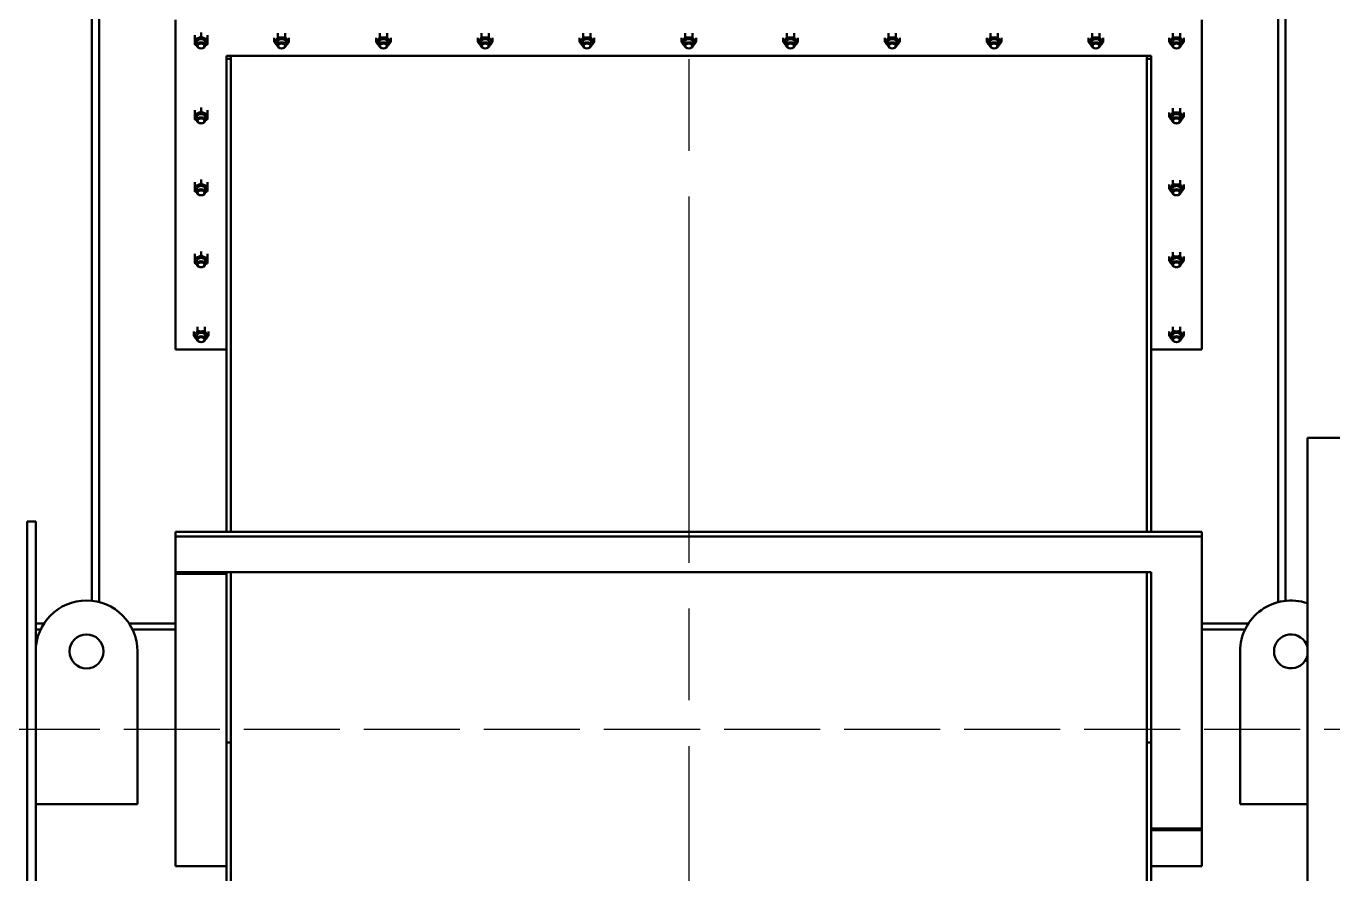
# Model space of a CAD drawing. Header units: inches. Extents: x 11 to 1621, y 11 to 1332.
# Drawn here: x 630.7 to 707.7, y 385.7 to 435.7 of the extents above; entities that cross this region are included whole.
import ezdxf

# ---------------------------------------------------------------- set-up
doc = ezdxf.new("R2010")
doc.units = ezdxf.units.IN
doc.header["$LTSCALE"] = 48
doc.header["$MEASUREMENT"] = 0
doc.linetypes.add('CHAIN', pattern=[0.7087, 0.4724, -0.0591, 0.1181, -0.0591])
doc.linetypes.add('DASHED', pattern=[0.2067, 0.1654, -0.0413])
for name, color, linetype, lineweight in [('Centerline (ANSI)', 7, 'Continuous', 25), ('Sketch Geometry (ANSI)', 7, 'Continuous', 25), ('Visible (ANSI)', 7, 'Continuous', 50)]:
    doc.layers.add(name, color=color, linetype=linetype, lineweight=lineweight)

msp = doc.modelspace()

# ---------------------------------------------------------------- linework, layer by layer
at = {"layer": 'Centerline (ANSI)', "linetype": 'CHAIN', "ltscale": 0.952448}
msp.add_line((669.752429, 620.072191), (669.752429, 289.018181), dxfattribs=at)
at = {"layer": 'Sketch Geometry (ANSI)', "linetype": 'DASHED', "ltscale": 0.713284}
msp.add_line((804.877429, 394.255235), (620.877429, 394.255235), dxfattribs=at)
at = {"layer": 'Visible (ANSI)'}
for p, q in [((634.564929, 401.836373), (634.564929, 479.13023)), ((635.002429, 401.757431), (635.002429, 479.13023)), ((704.502429, 401.757431), (704.502429, 479.13023)), ((704.939929, 401.836373), (704.939929, 479.13023)), ((639.502429, 416.656822), (639.502429, 436.102259)), ((700.002429, 436.102259), (700.002429, 416.656822)), ((641.002429, 435.347785), (641.002429, 435.112667)), ((645.535923, 435.306764), (645.535923, 435.071646)), ((645.968936, 435.306764), (645.968936, 435.071646)), ((651.535923, 435.306764), (651.535923, 435.071646)), ((651.968936, 435.306764), (651.968936, 435.071646)), ((657.535923, 435.306764), (657.535923, 435.071646)), ((657.968936, 435.306764), (657.968936, 435.071646)), ((663.535923, 435.306764), (663.535923, 435.071646)), ((663.968936, 435.306764), (663.968936, 435.071646)), ((669.535923, 435.306764), (669.535923, 435.071646)), ((669.968936, 435.306764), (669.968936, 435.071646)), ((675.535923, 435.306764), (675.535923, 435.071646)), ((675.968936, 435.306764), (675.968936, 435.071646)), ((681.535923, 435.306764), (681.535923, 435.071646)), ((681.968936, 435.306764), (681.968936, 435.071646)), ((687.535923, 435.306764), (687.535923, 435.071646)), ((687.968936, 435.306764), (687.968936, 435.071646)), ((693.535923, 435.306764), (693.535923, 435.071646)), ((693.968936, 435.306764), (693.968936, 435.071646)), ((698.285923, 435.306764), (698.285923, 435.071646)), ((698.718936, 435.306764), (698.718936, 435.071646)), ((640.627429, 435.194692), (640.627429, 434.959574)), ((640.752429, 434.782853), (640.752429, 434.588181)), ((641.252429, 434.782853), (641.252429, 434.588181)), ((641.377429, 435.194692), (641.377429, 434.959574)), ((645.319417, 435.041599), (645.319417, 434.806481)), ((645.502429, 434.782853), (645.502429, 434.588181)), ((646.002429, 434.782853), (646.002429, 434.588181)), ((646.185442, 435.041599), (646.185442, 434.806481)), ((651.319417, 435.041599), (651.319417, 434.806481)), ((651.502429, 434.782853), (651.502429, 434.588181)), ((652.002429, 434.782853), (652.002429, 434.588181)), ((652.185442, 435.041599), (652.185442, 434.806481)), ((657.319417, 435.041599), (657.319417, 434.806481)), ((657.502429, 434.782853), (657.502429, 434.588181)), ((658.002429, 434.782853), (658.002429, 434.588181)), ((658.185442, 435.041599), (658.185442, 434.806481)), ((663.319417, 435.041599), (663.319417, 434.806481)), ((663.502429, 434.782853), (663.502429, 434.588181)), ((664.002429, 434.782853), (664.002429, 434.588181)), ((664.185442, 435.041599), (664.185442, 434.806481)), ((669.319417, 435.041599), (669.319417, 434.806481)), ((669.502429, 434.782853), (669.502429, 434.588181)), ((670.002429, 434.782853), (670.002429, 434.588181)), ((670.185442, 435.041599), (670.185442, 434.806481)), ((675.319417, 435.041599), (675.319417, 434.806481)), ((675.502429, 434.782853), (675.502429, 434.588181)), ((676.002429, 434.782853), (676.002429, 434.588181)), ((676.185442, 435.041599), (676.185442, 434.806481)), ((681.319417, 435.041599), (681.319417, 434.806481)), ((681.502429, 434.782853), (681.502429, 434.588181)), ((682.002429, 434.782853), (682.002429, 434.588181)), ((682.185442, 435.041599), (682.185442, 434.806481)), ((687.319417, 435.041599), (687.319417, 434.806481)), ((687.502429, 434.782853), (687.502429, 434.588181)), ((688.002429, 434.782853), (688.002429, 434.588181)), ((688.185442, 435.041599), (688.185442, 434.806481)), ((693.319417, 435.041599), (693.319417, 434.806481)), ((693.502429, 434.782853), (693.502429, 434.588181)), ((694.002429, 434.782853), (694.002429, 434.588181)), ((694.185442, 435.041599), (694.185442, 434.806481)), ((698.069417, 435.041599), (698.069417, 434.806481)), ((698.252429, 434.782853), (698.252429, 434.588181)), ((698.752429, 434.782853), (698.752429, 434.588181)), ((698.935442, 435.041599), (698.935442, 434.806481)), ((642.502429, 433.804162), (642.502429, 433.980938)), ((642.502429, 433.980938), (697.002429, 433.980938)), ((642.752429, 433.804162), (642.502429, 433.804162)), ((642.502429, 405.902665), (642.502429, 433.804162)), ((642.752429, 405.902665), (642.752429, 433.980938)), ((696.752429, 433.980938), (642.752429, 433.980938)), ((696.752429, 405.902665), (696.752429, 433.980938)), ((697.002429, 433.804162), (696.752429, 433.804162)), ((697.002429, 433.980938), (697.002429, 433.804162)), ((697.002429, 433.804162), (697.002429, 405.902665)), ((640.627429, 430.775274), (640.627429, 430.540157)), ((641.002429, 430.928367), (641.002429, 430.69325)), ((641.377429, 430.775274), (641.377429, 430.540157)), ((698.069417, 430.622181), (698.069417, 430.387064)), ((698.285923, 430.887346), (698.285923, 430.652229)), ((698.718936, 430.887346), (698.718936, 430.652229)), ((698.935442, 430.622181), (698.935442, 430.387064)), ((640.752429, 430.363436), (640.752429, 430.168764)), ((641.252429, 430.363436), (641.252429, 430.168764)), ((698.252429, 430.363436), (698.252429, 430.168764)), ((698.752429, 430.363436), (698.752429, 430.168764)), ((640.627429, 426.532634), (640.627429, 426.297516)), ((640.752429, 426.120795), (640.752429, 425.926123)), ((641.002429, 426.685727), (641.002429, 426.450609)), ((641.252429, 426.120795), (641.252429, 425.926123)), ((641.377429, 426.532634), (641.377429, 426.297516)), ((698.069417, 426.379541), (698.069417, 426.144423)), ((698.252429, 426.120795), (698.252429, 425.926123)), ((698.285923, 426.644706), (698.285923, 426.409588)), ((698.718936, 426.644706), (698.718936, 426.409588)), ((698.752429, 426.120795), (698.752429, 425.926123)), ((698.935442, 426.379541), (698.935442, 426.144423)), ((640.627429, 422.289993), (640.627429, 422.054875)), ((641.002429, 422.443086), (641.002429, 422.207969)), ((641.377429, 422.289993), (641.377429, 422.054875)), ((698.285923, 422.402065), (698.285923, 422.166947)), ((698.718936, 422.402065), (698.718936, 422.166947)), ((640.752429, 421.878154), (640.752429, 421.683483)), ((641.252429, 421.878154), (641.252429, 421.683483)), ((698.069417, 422.1369), (698.069417, 421.901782)), ((698.252429, 421.878154), (698.252429, 421.683483)), ((698.752429, 421.878154), (698.752429, 421.683483)), ((698.935442, 422.1369), (698.935442, 421.901782)), ((640.569417, 417.717482), (640.569417, 417.482365)), ((640.785923, 417.982648), (640.785923, 417.74753)), ((641.218936, 417.982648), (641.218936, 417.74753)), ((641.435442, 417.717482), (641.435442, 417.482365)), ((698.069417, 417.717482), (698.069417, 417.482365)), ((698.285923, 417.982648), (698.285923, 417.74753)), ((698.718936, 417.982648), (698.718936, 417.74753)), ((698.935442, 417.717482), (698.935442, 417.482365)), ((640.752429, 417.458737), (640.752429, 417.264065)), ((641.252429, 417.458737), (641.252429, 417.264065)), ((698.252429, 417.458737), (698.252429, 417.264065)), ((698.752429, 417.458737), (698.752429, 417.264065)), ((642.502429, 416.656822), (639.502429, 416.656822)), ((700.002429, 416.656822), (697.002429, 416.656822)), ((706.222429, 379.33346), (706.222429, 411.451101)), ((709.222429, 411.451101), (706.222429, 411.451101)), ((630.752429, 335.920116), (630.752429, 406.505235)), ((630.752429, 406.505235), (631.252429, 406.505235)), ((631.252429, 398.852693), (631.252429, 406.505235)), ((700.002429, 405.902665), (639.502429, 405.902665)), ((639.502429, 405.902665), (639.502429, 405.637499)), ((639.502429, 403.516179), (639.502429, 405.637499)), ((639.502429, 405.637499), (700.002429, 405.637499)), ((700.002429, 405.902665), (700.002429, 405.637499)), ((700.002429, 405.637499), (700.002429, 388.401772)), ((639.502429, 403.516179), (697.002429, 403.516179)), ((639.502429, 403.427791), (639.502429, 403.516179)), ((642.502429, 403.427791), (639.502429, 403.427791)), ((639.502429, 386.192063), (639.502429, 403.427791)), ((642.502429, 403.516179), (642.502429, 403.427791)), ((642.502429, 403.339402), (642.502429, 403.427791)), ((642.502429, 393.476334), (642.502429, 403.339402)), ((642.752429, 393.726334), (642.752429, 403.516179)), ((696.752429, 393.726334), (696.752429, 403.516179)), ((697.002429, 403.516179), (697.002429, 403.339402)), ((697.002429, 403.339402), (697.002429, 393.476334)), ((631.252429, 400.505235), (631.748611, 400.505235)), ((631.252429, 400.149633), (631.547259, 400.149633)), ((631.542679, 400.140036), (631.252429, 400.140036)), ((636.756247, 400.505235), (639.502429, 400.505235)), ((636.9576, 400.149633), (639.502429, 400.149633)), ((639.502429, 400.140036), (636.96218, 400.140036)), ((700.002429, 400.505235), (702.748611, 400.505235)), ((700.002429, 400.149633), (702.547259, 400.149633)), ((702.542679, 400.140036), (700.002429, 400.140036)), ((631.252429, 396.973669), (631.252429, 398.852693)), ((637.252429, 398.852693), (637.252429, 389.852693)), ((702.252429, 389.852693), (702.252429, 398.852693)), ((631.252429, 366.951235), (631.252429, 396.973669)), ((642.752429, 393.726334), (642.752429, 393.372781)), ((696.752429, 393.726334), (696.752429, 393.372781)), ((642.752429, 393.476334), (642.502429, 393.476334)), ((642.502429, 380.444174), (642.502429, 393.476334)), ((642.752429, 380.444174), (642.752429, 393.372781)), ((697.002429, 393.476334), (696.752429, 393.476334)), ((696.752429, 380.444174), (696.752429, 393.372781)), ((697.002429, 393.476334), (697.002429, 380.444174)), ((637.252429, 389.852693), (631.252429, 389.852693)), ((706.222429, 389.852693), (702.252429, 389.852693)), ((697.002429, 388.401772), (700.002429, 388.401772)), ((700.002429, 388.313383), (697.002429, 388.313383)), ((700.002429, 388.401772), (700.002429, 388.313383)), ((700.002429, 388.313383), (700.002429, 386.192063)), ((642.502429, 386.192063), (639.502429, 386.192063)), ((700.002429, 386.192063), (697.002429, 386.192063))]:
    msp.add_line(p, q, dxfattribs=at)
msp.add_circle((634.252429, 398.852693), 1, dxfattribs=at)
for centre, radius, start, end in [((634.252429, 398.852693), 3, 0, 180), ((705.252429, 398.852693), 3, 71.13536897, 180), ((705.252429, 398.852693), 1, 14.06986775, 345.93013225)]:
    msp.add_arc(centre, radius, start, end, dxfattribs=at)
for centre, major_axis, start_param, end_param in [((641.002429, 434.782798), (-0.375, 0), 5.235987756, 6.283185307), ((641.002429, 434.782798), (-0.375, 0), 0, 0.841201784), ((641.002429, 434.782798), (0.250136, 0), 6.250227729, 9.457735539), ((641.002429, 434.782798), (-0.375, 0), 4.188790205, 5.235987756), ((641.002429, 434.782798), (0.375, 0), 0, 1.047197551), ((641.002429, 434.782798), (0.375, 0), 5.441983523, 6.283185307), ((645.752429, 434.782798), (-0.375, 0), 5.759586532, 6.806784083), ((645.752429, 434.782798), (-0.375, 0), 4.71238898, 5.759586532), ((645.752429, 434.782798), (0.375, 0), 3.665191429, 3.982794438), ((645.752429, 434.782798), (0.250136, 0), 6.250227729, 9.457735539), ((645.752429, 434.782798), (-0.375, 0), 3.665191429, 4.71238898), ((645.752429, 434.782798), (0.375, 0), 5.441983523, 5.759586532), ((645.752429, 434.782798), (0.375, 0), 5.759586532, 6.806784083), ((651.752429, 434.782798), (-0.375, 0), 5.759586532, 6.806784083), ((651.752429, 434.782798), (-0.375, 0), 4.71238898, 5.759586532), ((651.752429, 434.782798), (0.375, 0), 3.665191429, 3.982794438), ((651.752429, 434.782798), (0.250136, 0), 6.250227729, 9.457735539), ((651.752429, 434.782798), (-0.375, 0), 3.665191429, 4.71238898), ((651.752429, 434.782798), (0.375, 0), 5.441983523, 5.759586532), ((651.752429, 434.782798), (0.375, 0), 5.759586532, 6.806784083), ((657.752429, 434.782798), (-0.375, 0), 5.759586532, 6.806784083), ((657.752429, 434.782798), (-0.375, 0), 4.71238898, 5.759586532), ((657.752429, 434.782798), (0.375, 0), 3.665191429, 3.982794438), ((657.752429, 434.782798), (0.250136, 0), 6.250227729, 9.457735539), ((657.752429, 434.782798), (-0.375, 0), 3.665191429, 4.71238898), ((657.752429, 434.782798), (0.375, 0), 5.441983523, 5.759586532), ((657.752429, 434.782798), (0.375, 0), 5.759586532, 6.806784083), ((663.752429, 434.782798), (-0.375, 0), 5.759586532, 6.806784083), ((663.752429, 434.782798), (-0.375, 0), 4.71238898, 5.759586532), ((663.752429, 434.782798), (0.375, 0), 3.665191429, 3.982794438), ((663.752429, 434.782798), (0.250136, 0), 6.250227729, 9.457735539), ((663.752429, 434.782798), (-0.375, 0), 3.665191429, 4.71238898), ((663.752429, 434.782798), (0.375, 0), 5.441983523, 5.759586532), ((663.752429, 434.782798), (0.375, 0), 5.759586532, 6.806784083), ((669.752429, 434.782798), (-0.375, 0), 5.759586532, 6.806784083), ((669.752429, 434.782798), (-0.375, 0), 4.71238898, 5.759586532), ((669.752429, 434.782798), (0.375, 0), 3.665191429, 3.982794438), ((669.752429, 434.782798), (0.250136, 0), 6.250227729, 9.457735539), ((669.752429, 434.782798), (-0.375, 0), 3.665191429, 4.71238898), ((669.752429, 434.782798), (0.375, 0), 5.441983523, 5.759586532), ((669.752429, 434.782798), (0.375, 0), 5.759586532, 6.806784083), ((675.752429, 434.782798), (-0.375, 0), 5.759586532, 6.806784083), ((675.752429, 434.782798), (-0.375, 0), 4.71238898, 5.759586532), ((675.752429, 434.782798), (0.375, 0), 3.665191429, 3.982794438), ((675.752429, 434.782798), (0.250136, 0), 6.250227729, 9.457735539), ((675.752429, 434.782798), (-0.375, 0), 3.665191429, 4.71238898), ((675.752429, 434.782798), (0.375, 0), 5.441983523, 5.759586532), ((675.752429, 434.782798), (0.375, 0), 5.759586532, 6.806784083), ((681.752429, 434.782798), (-0.375, 0), 5.759586532, 6.806784083), ((681.752429, 434.782798), (-0.375, 0), 4.71238898, 5.759586532), ((681.752429, 434.782798), (0.375, 0), 3.665191429, 3.982794438), ((681.752429, 434.782798), (0.250136, 0), 6.250227729, 9.457735539), ((681.752429, 434.782798), (-0.375, 0), 3.665191429, 4.71238898), ((681.752429, 434.782798), (0.375, 0), 5.441983523, 5.759586532), ((681.752429, 434.782798), (0.375, 0), 5.759586532, 6.806784083), ((687.752429, 434.782798), (-0.375, 0), 5.759586532, 6.806784083), ((687.752429, 434.782798), (-0.375, 0), 4.71238898, 5.759586532), ((687.752429, 434.782798), (0.375, 0), 3.665191429, 3.982794438), ((687.752429, 434.782798), (0.250136, 0), 6.250227729, 9.457735539), ((687.752429, 434.782798), (-0.375, 0), 3.665191429, 4.71238898), ((687.752429, 434.782798), (0.375, 0), 5.441983523, 5.759586532), ((687.752429, 434.782798), (0.375, 0), 5.759586532, 6.806784083), ((693.752429, 434.782798), (-0.375, 0), 5.759586532, 6.806784083), ((693.752429, 434.782798), (-0.375, 0), 4.71238898, 5.759586532), ((693.752429, 434.782798), (0.375, 0), 3.665191429, 3.982794438), ((693.752429, 434.782798), (0.250136, 0), 6.250227729, 9.457735539), ((693.752429, 434.782798), (-0.375, 0), 3.665191429, 4.71238898), ((693.752429, 434.782798), (0.375, 0), 5.441983523, 5.759586532), ((693.752429, 434.782798), (0.375, 0), 5.759586532, 6.806784083), ((698.502429, 434.782798), (-0.375, 0), 5.759586532, 6.806784083), ((698.502429, 434.782798), (-0.375, 0), 4.71238898, 5.759586532), ((698.502429, 434.782798), (0.375, 0), 3.665191429, 3.982794438), ((698.502429, 434.782798), (0.250136, 0), 6.250227729, 9.457735539), ((698.502429, 434.782798), (-0.375, 0), 3.665191429, 4.71238898), ((698.502429, 434.782798), (0.375, 0), 5.441983523, 5.759586532), ((698.502429, 434.782798), (0.375, 0), 5.759586532, 6.806784083), ((641.002429, 430.36338), (-0.375, 0), 4.188790205, 5.235987756), ((698.502429, 430.36338), (-0.375, 0), 4.71238898, 5.759586532), ((698.502429, 430.36338), (-0.375, 0), 3.665191429, 4.71238898), ((641.002429, 430.36338), (-0.375, 0), 5.235987756, 6.283185307), ((641.002429, 430.36338), (-0.375, 0), 0, 0.841201784), ((641.002429, 430.36338), (0.250136, 0), 6.250227729, 9.457735539), ((641.002429, 430.36338), (0.375, 0), 0, 1.047197551), ((641.002429, 430.36338), (0.375, 0), 5.441983523, 6.283185307), ((698.502429, 430.36338), (-0.375, 0), 5.759586532, 6.806784083), ((698.502429, 430.36338), (0.375, 0), 3.665191429, 3.982794438), ((698.502429, 430.36338), (0.250136, 0), 6.250227729, 9.457735539), ((698.502429, 430.36338), (0.375, 0), 5.441983523, 5.759586532), ((698.502429, 430.36338), (0.375, 0), 5.759586532, 6.806784083), ((641.002429, 426.120739), (-0.375, 0), 5.235987756, 6.283185307), ((641.002429, 426.120739), (-0.375, 0), 0, 0.841201784), ((641.002429, 426.120739), (0.250136, 0), 6.250227729, 9.457735539), ((641.002429, 426.120739), (-0.375, 0), 4.188790205, 5.235987756), ((641.002429, 426.120739), (0.375, 0), 0, 1.047197551), ((641.002429, 426.120739), (0.375, 0), 5.441983523, 6.283185307), ((698.502429, 426.120739), (-0.375, 0), 5.759586532, 6.806784083), ((698.502429, 426.120739), (-0.375, 0), 4.71238898, 5.759586532), ((698.502429, 426.120739), (0.250136, 0), 6.250227729, 9.457735539), ((698.502429, 426.120739), (-0.375, 0), 3.665191429, 4.71238898), ((698.502429, 426.120739), (0.375, 0), 5.759586532, 6.806784083), ((698.502429, 426.120739), (0.375, 0), 3.665191429, 3.982794438), ((698.502429, 426.120739), (0.375, 0), 5.441983523, 5.759586532), ((641.002429, 421.878099), (-0.375, 0), 4.188790205, 5.235987756), ((698.502429, 421.878099), (-0.375, 0), 4.71238898, 5.759586532), ((698.502429, 421.878099), (-0.375, 0), 3.665191429, 4.71238898), ((641.002429, 421.878099), (-0.375, 0), 5.235987756, 6.283185307), ((641.002429, 421.878099), (-0.375, 0), 0, 0.841201784), ((641.002429, 421.878099), (0.250136, 0), 6.250227729, 9.457735539), ((641.002429, 421.878099), (0.375, 0), 0, 1.047197551), ((641.002429, 421.878099), (0.375, 0), 5.441983523, 6.283185307), ((698.502429, 421.878099), (-0.375, 0), 5.759586532, 6.806784083), ((698.502429, 421.878099), (0.375, 0), 3.665191429, 3.982794438), ((698.502429, 421.878099), (0.250136, 0), 6.250227729, 9.457735539), ((698.502429, 421.878099), (0.375, 0), 5.441983523, 5.759586532), ((698.502429, 421.878099), (0.375, 0), 5.759586532, 6.806784083), ((641.002429, 417.458681), (-0.375, 0), 5.759586532, 6.806784083), ((641.002429, 417.458681), (-0.375, 0), 4.71238898, 5.759586532), ((641.002429, 417.458681), (0.250136, 0), 6.250227729, 9.457735539), ((641.002429, 417.458681), (-0.375, 0), 3.665191429, 4.71238898), ((641.002429, 417.458681), (0.375, 0), 5.759586532, 6.806784083), ((698.502429, 417.458681), (-0.375, 0), 5.759586532, 6.806784083), ((698.502429, 417.458681), (-0.375, 0), 4.71238898, 5.759586532), ((698.502429, 417.458681), (0.250136, 0), 6.250227729, 9.457735539), ((698.502429, 417.458681), (-0.375, 0), 3.665191429, 4.71238898), ((698.502429, 417.458681), (0.375, 0), 5.759586532, 6.806784083), ((641.002429, 417.458681), (0.375, 0), 3.665191429, 3.982794438), ((641.002429, 417.458681), (0.375, 0), 5.441983523, 5.759586532), ((698.502429, 417.458681), (0.375, 0), 3.665191429, 3.982794438), ((698.502429, 417.458681), (0.375, 0), 5.441983523, 5.759586532)]:
    msp.add_ellipse(centre, major_axis=major_axis, ratio=0.707106781, start_param=start_param, end_param=end_param, dxfattribs=at)
for centre, major_axis in [((641.002429, 434.588181), (-0.25, 0)), ((641.002429, 434.555816), (0.202812, 0)), ((645.752429, 434.588181), (0.25, 0)), ((645.752429, 434.555816), (0.202812, 0)), ((651.752429, 434.588181), (0.25, 0)), ((651.752429, 434.555816), (0.202812, 0)), ((657.752429, 434.588181), (0.25, 0)), ((657.752429, 434.555816), (0.202812, 0)), ((663.752429, 434.588181), (0.25, 0)), ((663.752429, 434.555816), (0.202812, 0)), ((669.752429, 434.588181), (0.25, 0)), ((669.752429, 434.555816), (0.202812, 0)), ((675.752429, 434.588181), (0.25, 0)), ((675.752429, 434.555816), (0.202812, 0)), ((681.752429, 434.588181), (0.25, 0)), ((681.752429, 434.555816), (0.202812, 0)), ((687.752429, 434.588181), (0.25, 0)), ((687.752429, 434.555816), (0.202812, 0)), ((693.752429, 434.588181), (0.25, 0)), ((693.752429, 434.555816), (0.202812, 0)), ((698.502429, 434.588181), (0.25, 0)), ((698.502429, 434.555816), (0.202812, 0)), ((641.002429, 430.168764), (-0.25, 0)), ((641.002429, 430.136399), (0.202812, 0)), ((698.502429, 430.168764), (0.25, 0)), ((698.502429, 430.136399), (0.202812, 0)), ((641.002429, 425.926123), (-0.25, 0)), ((641.002429, 425.893758), (0.202812, 0)), ((698.502429, 425.926123), (0.25, 0)), ((698.502429, 425.893758), (0.202812, 0)), ((641.002429, 421.683483), (-0.25, 0)), ((641.002429, 421.651118), (0.202812, 0)), ((698.502429, 421.683483), (0.25, 0)), ((698.502429, 421.651118), (0.202812, 0)), ((641.002429, 417.264065), (0.25, 0)), ((641.002429, 417.2317), (0.202812, 0)), ((698.502429, 417.264065), (0.25, 0)), ((698.502429, 417.2317), (0.202812, 0))]:
    msp.add_ellipse(centre, major_axis=major_axis, ratio=0.707106781, dxfattribs=at)
for points, weights in [([(640.627429, 434.959574), (640.72791, 434.976912), (640.814929, 435.012437)], [1, 1.0379548493, 1]), ([(640.627429, 434.782798), (640.627429, 434.853848), (640.627429, 434.959574)], [1, 1.0379548493, 1]), ([(640.627429, 434.653388), (640.627429, 434.711747), (640.627429, 434.782798)], [1, 1.0379548493, 1]), ([(640.752614, 434.581391), (640.693952, 434.610551), (640.627429, 434.653388)], [1.01718506815, 1.02480960353, 1]), ([(640.814929, 435.012437), (640.901948, 435.047963), (641.002429, 435.112667)], [1, 1.0379548493, 1]), ([(641.002429, 435.112667), (641.10291, 435.047963), (641.189929, 435.012437)], [1, 1.0379548493, 1]), ([(641.189929, 435.012437), (641.276948, 434.976912), (641.377429, 434.959574)], [1, 1.0379548493, 1]), ([(641.377429, 434.653388), (641.310906, 434.610551), (641.252245, 434.581391)], [1, 1.02480960353, 1.01718506815]), ([(641.377429, 434.959574), (641.377429, 434.853848), (641.377429, 434.782798)], [1, 1.0379548493, 1]), ([(641.377429, 434.782798), (641.377429, 434.711747), (641.377429, 434.653388)], [1, 1.0379548493, 1]), ([(645.319417, 434.806481), (645.377429, 434.853848), (645.42767, 434.91538)], [1, 1.0379548493, 1]), ([(645.42767, 434.650215), (645.377429, 434.711747), (645.319417, 434.806481)], [1, 1.0379548493, 1]), ([(645.42767, 434.91538), (645.47791, 434.976912), (645.535923, 435.071646)], [1, 1.0379548493, 1]), ([(645.503902, 434.569019), (645.464329, 434.605317), (645.42767, 434.650215)], [1.01522733608, 1.02741347961, 1]), ([(645.535923, 435.071646), (645.651948, 435.047963), (645.752429, 435.047963)], [1, 1.0379548493, 1]), ([(645.752429, 435.047963), (645.85291, 435.047963), (645.968936, 435.071646)], [1, 1.0379548493, 1]), ([(645.968936, 435.071646), (646.026948, 434.976912), (646.077189, 434.91538)], [1, 1.0379548493, 1]), ([(646.077189, 434.650215), (646.040529, 434.605317), (646.000956, 434.569019)], [1, 1.02741347961, 1.01522733608]), ([(646.077189, 434.91538), (646.127429, 434.853848), (646.185442, 434.806481)], [1, 1.0379548493, 1]), ([(646.185442, 434.806481), (646.127429, 434.711747), (646.077189, 434.650215)], [1, 1.0379548493, 1]), ([(651.319417, 434.806481), (651.377429, 434.853848), (651.42767, 434.91538)], [1, 1.0379548493, 1]), ([(651.42767, 434.650215), (651.377429, 434.711747), (651.319417, 434.806481)], [1, 1.0379548493, 1]), ([(651.42767, 434.91538), (651.47791, 434.976912), (651.535923, 435.071646)], [1, 1.0379548493, 1]), ([(651.503902, 434.569019), (651.464329, 434.605317), (651.42767, 434.650215)], [1.01522733608, 1.02741347961, 1]), ([(651.535923, 435.071646), (651.651948, 435.047963), (651.752429, 435.047963)], [1, 1.0379548493, 1]), ([(651.752429, 435.047963), (651.85291, 435.047963), (651.968936, 435.071646)], [1, 1.0379548493, 1]), ([(651.968936, 435.071646), (652.026948, 434.976912), (652.077189, 434.91538)], [1, 1.0379548493, 1]), ([(652.077189, 434.650215), (652.040529, 434.605317), (652.000956, 434.569019)], [1, 1.02741347961, 1.01522733608]), ([(652.077189, 434.91538), (652.127429, 434.853848), (652.185442, 434.806481)], [1, 1.0379548493, 1]), ([(652.185442, 434.806481), (652.127429, 434.711747), (652.077189, 434.650215)], [1, 1.0379548493, 1]), ([(657.319417, 434.806481), (657.377429, 434.853848), (657.42767, 434.91538)], [1, 1.0379548493, 1]), ([(657.42767, 434.650215), (657.377429, 434.711747), (657.319417, 434.806481)], [1, 1.0379548493, 1]), ([(657.42767, 434.91538), (657.47791, 434.976912), (657.535923, 435.071646)], [1, 1.0379548493, 1]), ([(657.503902, 434.569019), (657.464329, 434.605317), (657.42767, 434.650215)], [1.01522733608, 1.02741347961, 1]), ([(657.535923, 435.071646), (657.651948, 435.047963), (657.752429, 435.047963)], [1, 1.0379548493, 1]), ([(657.752429, 435.047963), (657.85291, 435.047963), (657.968936, 435.071646)], [1, 1.0379548493, 1]), ([(657.968936, 435.071646), (658.026948, 434.976912), (658.077189, 434.91538)], [1, 1.0379548493, 1]), ([(658.077189, 434.650215), (658.040529, 434.605317), (658.000956, 434.569019)], [1, 1.02741347961, 1.01522733608]), ([(658.077189, 434.91538), (658.127429, 434.853848), (658.185442, 434.806481)], [1, 1.0379548493, 1]), ([(658.185442, 434.806481), (658.127429, 434.711747), (658.077189, 434.650215)], [1, 1.0379548493, 1]), ([(663.319417, 434.806481), (663.377429, 434.853848), (663.42767, 434.91538)], [1, 1.0379548493, 1]), ([(663.42767, 434.650215), (663.377429, 434.711747), (663.319417, 434.806481)], [1, 1.0379548493, 1]), ([(663.42767, 434.91538), (663.47791, 434.976912), (663.535923, 435.071646)], [1, 1.0379548493, 1]), ([(663.503902, 434.569019), (663.464329, 434.605317), (663.42767, 434.650215)], [1.01522733608, 1.02741347961, 1]), ([(663.535923, 435.071646), (663.651948, 435.047963), (663.752429, 435.047963)], [1, 1.0379548493, 1]), ([(663.752429, 435.047963), (663.85291, 435.047963), (663.968936, 435.071646)], [1, 1.0379548493, 1]), ([(663.968936, 435.071646), (664.026948, 434.976912), (664.077189, 434.91538)], [1, 1.0379548493, 1]), ([(664.077189, 434.650215), (664.040529, 434.605317), (664.000956, 434.569019)], [1, 1.02741347961, 1.01522733608]), ([(664.077189, 434.91538), (664.127429, 434.853848), (664.185442, 434.806481)], [1, 1.0379548493, 1]), ([(664.185442, 434.806481), (664.127429, 434.711747), (664.077189, 434.650215)], [1, 1.0379548493, 1]), ([(669.319417, 434.806481), (669.377429, 434.853848), (669.42767, 434.91538)], [1, 1.0379548493, 1]), ([(669.42767, 434.650215), (669.377429, 434.711747), (669.319417, 434.806481)], [1, 1.0379548493, 1]), ([(669.42767, 434.91538), (669.47791, 434.976912), (669.535923, 435.071646)], [1, 1.0379548493, 1]), ([(669.503902, 434.569019), (669.464329, 434.605317), (669.42767, 434.650215)], [1.01522733608, 1.02741347961, 1]), ([(669.535923, 435.071646), (669.651948, 435.047963), (669.752429, 435.047963)], [1, 1.0379548493, 1]), ([(669.752429, 435.047963), (669.85291, 435.047963), (669.968936, 435.071646)], [1, 1.0379548493, 1]), ([(669.968936, 435.071646), (670.026948, 434.976912), (670.077189, 434.91538)], [1, 1.0379548493, 1]), ([(670.077189, 434.650215), (670.040529, 434.605317), (670.000956, 434.569019)], [1, 1.02741347961, 1.01522733608]), ([(670.077189, 434.91538), (670.127429, 434.853848), (670.185442, 434.806481)], [1, 1.0379548493, 1]), ([(670.185442, 434.806481), (670.127429, 434.711747), (670.077189, 434.650215)], [1, 1.0379548493, 1]), ([(675.319417, 434.806481), (675.377429, 434.853848), (675.42767, 434.91538)], [1, 1.0379548493, 1]), ([(675.42767, 434.650215), (675.377429, 434.711747), (675.319417, 434.806481)], [1, 1.0379548493, 1]), ([(675.42767, 434.91538), (675.47791, 434.976912), (675.535923, 435.071646)], [1, 1.0379548493, 1]), ([(675.503902, 434.569019), (675.464329, 434.605317), (675.42767, 434.650215)], [1.01522733608, 1.02741347961, 1]), ([(675.535923, 435.071646), (675.651948, 435.047963), (675.752429, 435.047963)], [1, 1.0379548493, 1]), ([(675.752429, 435.047963), (675.85291, 435.047963), (675.968936, 435.071646)], [1, 1.0379548493, 1]), ([(675.968936, 435.071646), (676.026948, 434.976912), (676.077189, 434.91538)], [1, 1.0379548493, 1]), ([(676.077189, 434.650215), (676.040529, 434.605317), (676.000956, 434.569019)], [1, 1.02741347961, 1.01522733608]), ([(676.077189, 434.91538), (676.127429, 434.853848), (676.185442, 434.806481)], [1, 1.0379548493, 1]), ([(676.185442, 434.806481), (676.127429, 434.711747), (676.077189, 434.650215)], [1, 1.0379548493, 1]), ([(681.319417, 434.806481), (681.377429, 434.853848), (681.42767, 434.91538)], [1, 1.0379548493, 1]), ([(681.42767, 434.650215), (681.377429, 434.711747), (681.319417, 434.806481)], [1, 1.0379548493, 1]), ([(681.42767, 434.91538), (681.47791, 434.976912), (681.535923, 435.071646)], [1, 1.0379548493, 1]), ([(681.503902, 434.569019), (681.464329, 434.605317), (681.42767, 434.650215)], [1.01522733608, 1.02741347961, 1]), ([(681.535923, 435.071646), (681.651948, 435.047963), (681.752429, 435.047963)], [1, 1.0379548493, 1]), ([(681.752429, 435.047963), (681.85291, 435.047963), (681.968936, 435.071646)], [1, 1.0379548493, 1]), ([(681.968936, 435.071646), (682.026948, 434.976912), (682.077189, 434.91538)], [1, 1.0379548493, 1]), ([(682.077189, 434.650215), (682.040529, 434.605317), (682.000956, 434.569019)], [1, 1.02741347961, 1.01522733608]), ([(682.077189, 434.91538), (682.127429, 434.853848), (682.185442, 434.806481)], [1, 1.0379548493, 1]), ([(682.185442, 434.806481), (682.127429, 434.711747), (682.077189, 434.650215)], [1, 1.0379548493, 1]), ([(687.319417, 434.806481), (687.377429, 434.853848), (687.42767, 434.91538)], [1, 1.0379548493, 1]), ([(687.42767, 434.650215), (687.377429, 434.711747), (687.319417, 434.806481)], [1, 1.0379548493, 1]), ([(687.42767, 434.91538), (687.47791, 434.976912), (687.535923, 435.071646)], [1, 1.0379548493, 1]), ([(687.503902, 434.569019), (687.464329, 434.605317), (687.42767, 434.650215)], [1.01522733608, 1.02741347961, 1]), ([(687.535923, 435.071646), (687.651948, 435.047963), (687.752429, 435.047963)], [1, 1.0379548493, 1]), ([(687.752429, 435.047963), (687.85291, 435.047963), (687.968936, 435.071646)], [1, 1.0379548493, 1]), ([(687.968936, 435.071646), (688.026948, 434.976912), (688.077189, 434.91538)], [1, 1.0379548493, 1]), ([(688.077189, 434.650215), (688.040529, 434.605317), (688.000956, 434.569019)], [1, 1.02741347961, 1.01522733608]), ([(688.077189, 434.91538), (688.127429, 434.853848), (688.185442, 434.806481)], [1, 1.0379548493, 1]), ([(688.185442, 434.806481), (688.127429, 434.711747), (688.077189, 434.650215)], [1, 1.0379548493, 1]), ([(693.319417, 434.806481), (693.377429, 434.853848), (693.42767, 434.91538)], [1, 1.0379548493, 1]), ([(693.42767, 434.650215), (693.377429, 434.711747), (693.319417, 434.806481)], [1, 1.0379548493, 1]), ([(693.42767, 434.91538), (693.47791, 434.976912), (693.535923, 435.071646)], [1, 1.0379548493, 1]), ([(693.503902, 434.569019), (693.464329, 434.605317), (693.42767, 434.650215)], [1.01522733608, 1.02741347961, 1]), ([(693.535923, 435.071646), (693.651948, 435.047963), (693.752429, 435.047963)], [1, 1.0379548493, 1]), ([(693.752429, 435.047963), (693.85291, 435.047963), (693.968936, 435.071646)], [1, 1.0379548493, 1]), ([(693.968936, 435.071646), (694.026948, 434.976912), (694.077189, 434.91538)], [1, 1.0379548493, 1]), ([(694.077189, 434.650215), (694.040529, 434.605317), (694.000956, 434.569019)], [1, 1.02741347961, 1.01522733608]), ([(694.077189, 434.91538), (694.127429, 434.853848), (694.185442, 434.806481)], [1, 1.0379548493, 1]), ([(694.185442, 434.806481), (694.127429, 434.711747), (694.077189, 434.650215)], [1, 1.0379548493, 1]), ([(698.069417, 434.806481), (698.127429, 434.853848), (698.17767, 434.91538)], [1, 1.0379548493, 1]), ([(698.17767, 434.650215), (698.127429, 434.711747), (698.069417, 434.806481)], [1, 1.0379548493, 1]), ([(698.17767, 434.91538), (698.22791, 434.976912), (698.285923, 435.071646)], [1, 1.0379548493, 1]), ([(698.253902, 434.569019), (698.214329, 434.605317), (698.17767, 434.650215)], [1.01522733608, 1.02741347961, 1]), ([(698.285923, 435.071646), (698.401948, 435.047963), (698.502429, 435.047963)], [1, 1.0379548493, 1]), ([(698.502429, 435.047963), (698.60291, 435.047963), (698.718936, 435.071646)], [1, 1.0379548493, 1]), ([(698.718936, 435.071646), (698.776948, 434.976912), (698.827189, 434.91538)], [1, 1.0379548493, 1]), ([(698.827189, 434.650215), (698.790529, 434.605317), (698.750956, 434.569019)], [1, 1.02741347961, 1.01522733608]), ([(698.827189, 434.91538), (698.877429, 434.853848), (698.935442, 434.806481)], [1, 1.0379548493, 1]), ([(698.935442, 434.806481), (698.877429, 434.711747), (698.827189, 434.650215)], [1, 1.0379548493, 1]), ([(640.814929, 430.59302), (640.901948, 430.628545), (641.002429, 430.69325)], [1, 1.0379548493, 1]), ([(641.002429, 430.69325), (641.10291, 430.628545), (641.189929, 430.59302)], [1, 1.0379548493, 1]), ([(698.17767, 430.495963), (698.22791, 430.557494), (698.285923, 430.652229)], [1, 1.0379548493, 1]), ([(698.285923, 430.652229), (698.401948, 430.628545), (698.502429, 430.628545)], [1, 1.0379548493, 1]), ([(698.502429, 430.628545), (698.60291, 430.628545), (698.718936, 430.652229)], [1, 1.0379548493, 1]), ([(698.718936, 430.652229), (698.776948, 430.557494), (698.827189, 430.495963)], [1, 1.0379548493, 1]), ([(640.627429, 430.540157), (640.72791, 430.557494), (640.814929, 430.59302)], [1, 1.0379548493, 1]), ([(640.627429, 430.36338), (640.627429, 430.434431), (640.627429, 430.540157)], [1, 1.0379548493, 1]), ([(640.627429, 430.233971), (640.627429, 430.292329), (640.627429, 430.36338)], [1, 1.0379548493, 1]), ([(640.752614, 430.161974), (640.693952, 430.191133), (640.627429, 430.233971)], [1.01718506815, 1.02480960353, 1]), ([(641.189929, 430.59302), (641.276948, 430.557494), (641.377429, 430.540157)], [1, 1.0379548493, 1]), ([(641.377429, 430.233971), (641.310906, 430.191133), (641.252245, 430.161974)], [1, 1.02480960353, 1.01718506815]), ([(641.377429, 430.540157), (641.377429, 430.434431), (641.377429, 430.36338)], [1, 1.0379548493, 1]), ([(641.377429, 430.36338), (641.377429, 430.292329), (641.377429, 430.233971)], [1, 1.0379548493, 1]), ([(698.069417, 430.387064), (698.127429, 430.434431), (698.17767, 430.495963)], [1, 1.0379548493, 1]), ([(698.17767, 430.230798), (698.127429, 430.292329), (698.069417, 430.387064)], [1, 1.0379548493, 1]), ([(698.253902, 430.149602), (698.214329, 430.185899), (698.17767, 430.230798)], [1.01522733608, 1.02741347961, 1]), ([(698.827189, 430.230798), (698.790529, 430.185899), (698.750956, 430.149602)], [1, 1.02741347961, 1.01522733608]), ([(698.827189, 430.495963), (698.877429, 430.434431), (698.935442, 430.387064)], [1, 1.0379548493, 1]), ([(698.935442, 430.387064), (698.877429, 430.292329), (698.827189, 430.230798)], [1, 1.0379548493, 1]), ([(640.627429, 426.297516), (640.72791, 426.314854), (640.814929, 426.350379)], [1, 1.0379548493, 1]), ([(640.627429, 426.120739), (640.627429, 426.19179), (640.627429, 426.297516)], [1, 1.0379548493, 1]), ([(640.627429, 425.99133), (640.627429, 426.049689), (640.627429, 426.120739)], [1, 1.0379548493, 1]), ([(640.752614, 425.919333), (640.693952, 425.948492), (640.627429, 425.99133)], [1.01718506815, 1.02480960353, 1]), ([(640.814929, 426.350379), (640.901948, 426.385905), (641.002429, 426.450609)], [1, 1.0379548493, 1]), ([(641.002429, 426.450609), (641.10291, 426.385905), (641.189929, 426.350379)], [1, 1.0379548493, 1]), ([(641.189929, 426.350379), (641.276948, 426.314854), (641.377429, 426.297516)], [1, 1.0379548493, 1]), ([(641.377429, 425.99133), (641.310906, 425.948492), (641.252245, 425.919333)], [1, 1.02480960353, 1.01718506815]), ([(641.377429, 426.297516), (641.377429, 426.19179), (641.377429, 426.120739)], [1, 1.0379548493, 1]), ([(641.377429, 426.120739), (641.377429, 426.049689), (641.377429, 425.99133)], [1, 1.0379548493, 1]), ([(698.069417, 426.144423), (698.127429, 426.19179), (698.17767, 426.253322)], [1, 1.0379548493, 1]), ([(698.17767, 425.988157), (698.127429, 426.049689), (698.069417, 426.144423)], [1, 1.0379548493, 1]), ([(698.17767, 426.253322), (698.22791, 426.314854), (698.285923, 426.409588)], [1, 1.0379548493, 1]), ([(698.285923, 426.409588), (698.401948, 426.385905), (698.502429, 426.385905)], [1, 1.0379548493, 1]), ([(698.502429, 426.385905), (698.60291, 426.385905), (698.718936, 426.409588)], [1, 1.0379548493, 1]), ([(698.718936, 426.409588), (698.776948, 426.314854), (698.827189, 426.253322)], [1, 1.0379548493, 1]), ([(698.827189, 426.253322), (698.877429, 426.19179), (698.935442, 426.144423)], [1, 1.0379548493, 1]), ([(698.935442, 426.144423), (698.877429, 426.049689), (698.827189, 425.988157)], [1, 1.0379548493, 1]), ([(698.253902, 425.906961), (698.214329, 425.943259), (698.17767, 425.988157)], [1.01522733608, 1.02741347961, 1]), ([(698.827189, 425.988157), (698.790529, 425.943259), (698.750956, 425.906961)], [1, 1.02741347961, 1.01522733608]), ([(640.814929, 422.107738), (640.901948, 422.143264), (641.002429, 422.207969)], [1, 1.0379548493, 1]), ([(641.002429, 422.207969), (641.10291, 422.143264), (641.189929, 422.107738)], [1, 1.0379548493, 1]), ([(698.17767, 422.010681), (698.22791, 422.072213), (698.285923, 422.166947)], [1, 1.0379548493, 1]), ([(698.285923, 422.166947), (698.401948, 422.143264), (698.502429, 422.143264)], [1, 1.0379548493, 1]), ([(698.502429, 422.143264), (698.60291, 422.143264), (698.718936, 422.166947)], [1, 1.0379548493, 1]), ([(698.718936, 422.166947), (698.776948, 422.072213), (698.827189, 422.010681)], [1, 1.0379548493, 1]), ([(640.627429, 422.054875), (640.72791, 422.072213), (640.814929, 422.107738)], [1, 1.0379548493, 1]), ([(640.627429, 421.878099), (640.627429, 421.94915), (640.627429, 422.054875)], [1, 1.0379548493, 1]), ([(640.627429, 421.748689), (640.627429, 421.807048), (640.627429, 421.878099)], [1, 1.0379548493, 1]), ([(640.752614, 421.676692), (640.693952, 421.705852), (640.627429, 421.748689)], [1.01718506815, 1.02480960353, 1]), ([(641.189929, 422.107738), (641.276948, 422.072213), (641.377429, 422.054875)], [1, 1.0379548493, 1]), ([(641.377429, 421.748689), (641.310906, 421.705852), (641.252245, 421.676692)], [1, 1.02480960353, 1.01718506815]), ([(641.377429, 422.054875), (641.377429, 421.94915), (641.377429, 421.878099)], [1, 1.0379548493, 1]), ([(641.377429, 421.878099), (641.377429, 421.807048), (641.377429, 421.748689)], [1, 1.0379548493, 1]), ([(698.069417, 421.901782), (698.127429, 421.94915), (698.17767, 422.010681)], [1, 1.0379548493, 1]), ([(698.17767, 421.745516), (698.127429, 421.807048), (698.069417, 421.901782)], [1, 1.0379548493, 1]), ([(698.253902, 421.66432), (698.214329, 421.700618), (698.17767, 421.745516)], [1.01522733608, 1.02741347961, 1]), ([(698.827189, 421.745516), (698.790529, 421.700618), (698.750956, 421.66432)], [1, 1.02741347961, 1.01522733608]), ([(698.827189, 422.010681), (698.877429, 421.94915), (698.935442, 421.901782)], [1, 1.0379548493, 1]), ([(698.935442, 421.901782), (698.877429, 421.807048), (698.827189, 421.745516)], [1, 1.0379548493, 1]), ([(640.569417, 417.482365), (640.627429, 417.529732), (640.67767, 417.591264)], [1, 1.0379548493, 1]), ([(640.67767, 417.591264), (640.72791, 417.652796), (640.785923, 417.74753)], [1, 1.0379548493, 1]), ([(640.785923, 417.74753), (640.901948, 417.723846), (641.002429, 417.723846)], [1, 1.0379548493, 1]), ([(641.002429, 417.723846), (641.10291, 417.723846), (641.218936, 417.74753)], [1, 1.0379548493, 1]), ([(641.218936, 417.74753), (641.276948, 417.652796), (641.327189, 417.591264)], [1, 1.0379548493, 1]), ([(641.327189, 417.591264), (641.377429, 417.529732), (641.435442, 417.482365)], [1, 1.0379548493, 1]), ([(698.069417, 417.482365), (698.127429, 417.529732), (698.17767, 417.591264)], [1, 1.0379548493, 1]), ([(698.17767, 417.591264), (698.22791, 417.652796), (698.285923, 417.74753)], [1, 1.0379548493, 1]), ([(698.285923, 417.74753), (698.401948, 417.723846), (698.502429, 417.723846)], [1, 1.0379548493, 1]), ([(698.502429, 417.723846), (698.60291, 417.723846), (698.718936, 417.74753)], [1, 1.0379548493, 1]), ([(698.718936, 417.74753), (698.776948, 417.652796), (698.827189, 417.591264)], [1, 1.0379548493, 1]), ([(698.827189, 417.591264), (698.877429, 417.529732), (698.935442, 417.482365)], [1, 1.0379548493, 1]), ([(640.67767, 417.326099), (640.627429, 417.387631), (640.569417, 417.482365)], [1, 1.0379548493, 1]), ([(640.753902, 417.244903), (640.714329, 417.281201), (640.67767, 417.326099)], [1.01522733608, 1.02741347961, 1]), ([(641.327189, 417.326099), (641.290529, 417.281201), (641.250956, 417.244903)], [1, 1.02741347961, 1.01522733608]), ([(641.435442, 417.482365), (641.377429, 417.387631), (641.327189, 417.326099)], [1, 1.0379548493, 1]), ([(698.17767, 417.326099), (698.127429, 417.387631), (698.069417, 417.482365)], [1, 1.0379548493, 1]), ([(698.253902, 417.244903), (698.214329, 417.281201), (698.17767, 417.326099)], [1.01522733608, 1.02741347961, 1]), ([(698.827189, 417.326099), (698.790529, 417.281201), (698.750956, 417.244903)], [1, 1.02741347961, 1.01522733608]), ([(698.935442, 417.482365), (698.877429, 417.387631), (698.827189, 417.326099)], [1, 1.0379548493, 1])]:
    msp.add_rational_spline(points, weights, degree=2, dxfattribs=at)

doc.saveas('drawing.dxf')
